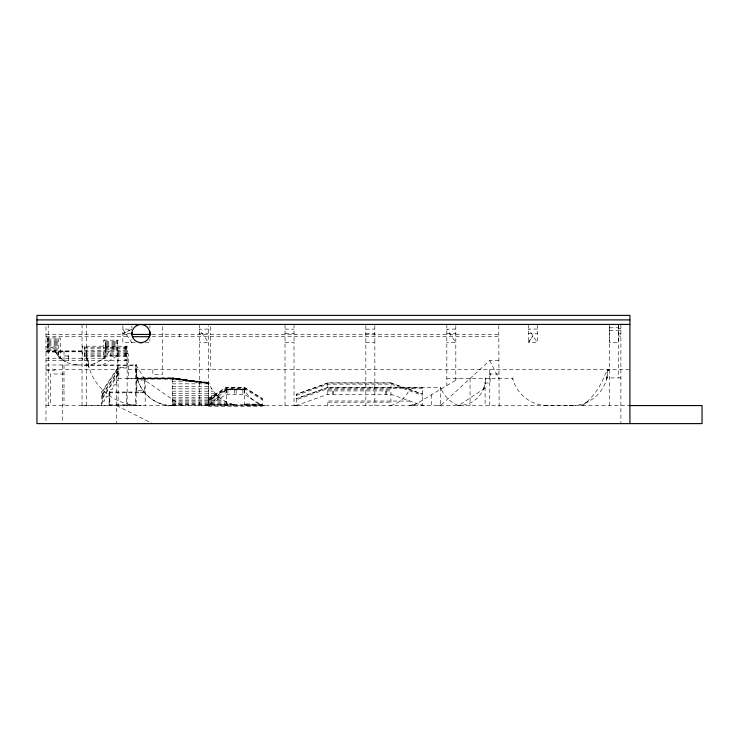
<?xml version="1.0" encoding="UTF-8"?>
<svg xmlns="http://www.w3.org/2000/svg" width="739" height="739" viewBox="0 0 739 739"><rect width="100%" height="100%" fill="white"/><g stroke="black" fill="none" stroke-linecap="round" stroke-linejoin="round"><path stroke-width="0.55" stroke-dasharray="3.69 2.77" d="M207.142 405.572L208.453 405.554L208.38 382.553L172.298 377.943L172.233 378.968L172.215 378.479M208.315 404.917L208.795 405.582L209.858 404.63L260.95 404.667L262.012 405.628C271.315 405.175 244.092 403.124 244.517 404.279L245.496 405.572L264.045 405.628M225.081 389.832L225.081 395.097M226.356 405.572L226.356 389.037L245.893 389.037L245.893 389.795L226.356 389.795L208.315 401.065M244.443 405.572L244.397 389.795A35.029 35.029 0 0 0 262.428 405.572L262.428 398.635L244.397 387.347L226.356 387.347L208.315 398.626L208.315 405.572L208.296 325.539M86.546 351.459L87.211 359.911L89.188 368.151M45.966 364.992L136.152 364.992C133.602 385.73 151.107 406.191 172.224 405.572M208.361 382.497L193.59 380.714L193.47 381.749L193.609 380.64L193.461 381.749L172.159 379.033L172.307 377.943L172.233 379.042M167.882 378.479C168.049 376.798 167.845 380.169 168.021 378.479M193.461 381.675L208.241 383.569L208.444 383.033L209.211 383.837C214.375 396.076 226.753 404.778 240.009 405.499L239.51 405.499L242.263 405.554L241.764 405.554M136.309 372.909L136.17 369.5M485.606 378.516L484.867 384.834L482.659 390.802M607.938 369.491L606.174 380.64M172.196 378.627L208.343 382.885L208.241 383.569M136.152 392.049L135.588 364.992L136.429 364.503L136.152 365.556L82.038 365.556M137.334 379.042L136.586 378.34L137.731 378.082M208.472 383.837L208.453 383.042L172.233 378.479L172.298 377.952L136.733 378.082L172.233 378.082L172.372 405.499L175.697 405.572M193.516 381.472L172.196 378.876L136.733 378.876L172.169 378.959L208.287 383.31M193.479 381.675L208.269 383.421M264.119 405.286L247.537 405.572L244.443 404.612L261.052 404.713L264.848 405.572M390.922 383.024L422.542 394.127L390.922 383.024L327.793 383.024L296.256 394.303L296.256 405.572L327.793 394.303L390.922 394.303L422.486 405.572L422.551 387.347L327.793 387.347M109.076 351.459L108.337 352.669A27.057 27.057 0 0 1 85.65 364.992M102.333 403.318L102.333 392.049L118.111 367.994M102.333 394.303L118.111 370.248M102.333 395.43L118.111 371.375M102.333 397.684L118.111 373.629M102.333 398.811L118.111 374.756M101.585 405.572L101.585 392.049L118.111 367.246L127.136 367.246M537.447 324.56L537.447 342.591L528.45 342.591L532.948 335.829L528.45 342.48M498.77 360.484L489.754 360.484L440.518 405.572L440.518 387.541L327.793 387.541L296.191 398.635L327.793 387.541M225.293 405.572L226.356 404.612L222.217 405.572M582.554 405.572L587.182 401.619M226.356 389.795L208.315 405.572L226.356 394.303L244.397 394.303L262.428 405.572L260.553 404.778M102.675 358.96L103.756 358.046L105.252 358.046M607.754 370.867L609.61 369.5A11.87 11.87 0 0 0 604.197 376.714A69.096 69.096 0 0 1 584.909 403.651M138.119 378.968C141.02 378.072 135.117 378.045 138.027 378.968M100.384 360.623L101.548 359.828M485.117 388.086L458.559 405.572A31.463 31.463 0 0 1 440.518 387.541L441.377 389.545M102.73 364.992L117.741 355.505M208.315 398.811L226.356 387.541L244.397 387.541L262.428 398.811M208.315 399.938L226.356 388.668L244.397 388.668L262.428 399.947M208.315 400.316L226.356 389.037M413.461 405.572L458.559 378.516M130.748 333.594L122.877 333.723L129.879 330.102M122.877 333.723L131.875 329.215L122.877 329.067M585.667 402.82L588.244 401.628M136.854 378.968C139.08 379.449 136.687 376.724 136.854 378.765M137.278 379.024L137.62 378.202M296.256 395.43L327.793 384.151L390.922 384.151L422.486 395.43M94.01 363.671L95.34 363.191M205.83 405.572L209.636 404.418M411.771 405.572L414.921 404.704M409.424 405.572L416.713 403.623M205.775 405.572L209.848 404.612L208.795 405.582L205.719 405.582L209.858 404.63L205.479 405.572M580.327 405.572L583.311 404.954M437.534 405.572L441.238 404.917M294.565 405.572L297.641 405.074M294.704 405.572L297.494 405.129M389.601 405.572L391.836 405.277M547.405 405.572L544.809 405.48A36.091 36.091 0 0 1 513.328 380.779L512.663 378.516L446.818 378.516M607.92 370.054C609.86 368.909 606.063 368.752 607.92 370.054A32.498 32.498 0 0 1 607.052 377.361M460.674 405.489L458.559 405.572A27.057 27.057 0 0 0 484.867 384.834M620.889 377.915L606.941 377.915A36.072 36.072 0 0 1 571.866 405.563L569.372 405.563L574.693 405.452M136.152 378.516L137.288 378.479L127.136 378.516M457.496 405.572L459.621 405.535M75.609 364.844L78.436 364.992M609.444 327.793L618.441 327.793M618.626 328.476L620.889 328.476M208.296 329.067L199.299 329.215L208.296 342.443L199.299 342.443M285.023 329.067L294.02 329.215M365.842 329.215L374.839 329.067M455.815 329.067L446.818 329.215L455.815 342.48L446.818 342.48M537.447 329.067L528.45 329.067L537.447 342.591M618.626 330.121L620.889 330.121M609.444 330.351L618.441 330.351M199.299 333.575L208.296 333.575M285.023 333.575L294.02 333.575M365.842 333.575L374.839 333.575M446.818 333.575L455.815 333.575M528.45 333.631L537.447 333.631M618.626 333.852L620.889 333.852M45.966 334.444L130.129 334.444M152.049 334.444L498.77 334.444M618.626 336.106L620.889 336.106M45.966 336.698L130.129 336.698M152.049 336.698L498.77 336.698M45.966 337.935L60.247 337.935L60.247 358.018L58.741 358.018L58.741 337.935M47.472 339.062L58.741 339.062M47.472 340.189L58.741 340.189M103.756 340.189L118.111 340.189L117.741 341.316M47.472 341.316L58.741 341.316M105.252 341.316L116.235 341.316M47.472 342.443L58.741 342.443M105.252 342.443L116.235 342.443M117.741 342.443L117.741 343.57M285.023 342.443L294.02 342.443L294.039 405.572M365.842 342.443L374.839 342.443L374.858 405.572M135.255 342.739L122.877 342.739L122.877 324.707M145.407 342.739L149.915 342.739L149.915 339.303M47.472 343.57L58.741 343.57M105.252 343.57L116.235 343.57M47.472 344.697L58.741 344.697M105.252 344.697L116.235 344.697M117.741 344.697L117.741 345.824M47.472 345.824L58.741 345.824M105.252 345.824L116.235 345.824M45.966 346.951L58.741 346.951M105.252 346.951L116.235 346.951M117.741 346.951L117.741 348.078M84.292 347.709L127.136 347.709M47.472 348.078L58.741 348.078M105.252 348.078L116.235 348.078M84.292 348.836L127.136 348.836M47.472 349.205L58.741 349.205M105.252 349.205L116.235 349.205M117.741 349.205L118.111 350.332M47.472 350.332L58.741 350.332M84.292 350.332L127.136 350.332M45.966 350.896L82.038 350.896M45.966 351.459L127.136 351.459M45.966 351.81L82.038 351.81M45.966 351.94L64.007 351.94M55.702 352.586L58.741 352.586M84.292 352.965L127.136 352.965M56.46 353.722L58.741 353.722M127.136 353.722L128.263 353.722L128.263 378.516M84.292 354.092L127.136 354.092M57.319 354.849L58.741 354.849M118.111 355.505L109.64 355.505C111.552 354.498 108.531 348.42 108.79 351.94M84.292 355.598L127.136 355.598M64.007 355.976L67.951 355.976M84.292 356.725L127.136 356.725M45.966 358.23L105.252 358.23L105.252 340.005L103.756 340.005L103.756 358.046M45.966 360.484L127.136 360.484M127.136 367.994L118.868 367.994L118.868 378.516M45.966 369.5L118.111 369.5M128.263 369.5L629.905 369.5M45.966 370.248L54.991 370.248L54.991 369.5M64.007 374.008L50.474 374.008L50.474 405.572M498.77 374.008L490.123 374.008L490.123 383.024L485.218 383.024M136.641 378.202L172.233 378.202L193.59 380.918M136.567 378.479L172.233 378.34L208.306 383.171M136.641 378.765L172.233 378.765M118.111 380.585L116.734 380.585L116.734 382.654L115.358 382.654L115.358 384.908L113.852 384.908L113.852 387.162L112.356 387.162L112.356 389.416L110.85 389.416L110.85 391.67L109.344 391.67L109.344 393.924L107.848 393.924L107.848 396.557L106.093 396.557L106.093 398.811L104.587 398.811L104.587 401.065L103.081 401.065L103.081 403.318L101.585 403.318M172.233 381.195L193.526 381.195M207.142 383.033L208.444 383.033M172.233 383.837L208.647 383.837M172.242 386.386L210.43 386.386M422.551 388.668L327.793 388.668L296.256 399.799L296.191 398.635M172.252 388.834L211.853 388.834M245.893 389.185L226.356 389.185L226.356 394.303M226.356 389.693L245.893 389.693M62.501 389.795L64.007 389.795M327.793 389.795L390.922 389.795M327.793 390.922L390.922 390.922M172.252 391.171L213.46 391.171M101.585 392.049L102.333 392.049M145.167 392.049L109.095 392.049L109.095 405.572M109.095 392.797L145.167 392.797M172.261 393.36L215.252 393.36M172.27 395.411L217.201 395.411M172.279 397.305L219.307 397.305M172.289 399.023L221.561 399.023M172.298 400.556L223.935 400.556M409.859 401.065L327.793 400.972L327.793 405.572M172.307 401.896L226.43 401.896M327.793 402.192L390.922 402.192M172.326 403.041L229.016 403.041M172.335 403.984L231.686 403.984M172.344 404.704L234.42 404.704M109.095 404.824L136.152 404.824M172.353 405.212L237.201 405.212M82.038 405.425L136.152 405.378M45.966 405.572L629.905 405.572M208.315 406.256L262.428 406.256M233.783 404.667L234.272 404.667M103.756 356.651L105.252 356.651M544.809 405.572L571.866 405.563M175.282 405.554L169.97 405.499A36.072 36.072 0 0 1 136.152 370.082M103.756 356.54L105.252 356.567M139.126 405.517L141.278 405.572L132.05 404.88M193.6 380.807L172.233 377.943M136.152 365.556L135.588 364.992M117.741 340.189L117.741 378.516L176.63 378.516L208.324 383.033L209.211 383.837M261.486 405.175L264.109 405.572M421.184 405.111L424.177 405.572M420.389 404.824L424.62 405.572M485.043 383.559C487.232 383.024 483.639 381.786 485.043 383.559L485.117 405.572M179.891 404.63L183.115 405.572M244.517 404.279L247.611 405.231M116.577 405.572L151.615 423.096M66.159 362.045L62.547 359.828M181.24 405.572L145.666 380.77L136.152 364.992L136.152 405.905M61.42 358.969L57.42 354.979L54.871 350.933A6.688 6.688 0 0 0 50.474 346.951M250.521 397.887L252.017 399.272M122.877 329.215L131.875 342.739L131.875 339.303M208.296 383.024L208.758 383.837M489.754 360.484L498.77 378.516M499.139 406.533L498.77 325.539M327.793 383.024L296.256 394.303M620.889 324.412L620.889 423.613M618.626 325.539L618.626 377.915M618.441 324.495L618.441 342.536L609.444 342.536L609.444 324.495M609.61 324.412L609.61 405.572M528.45 324.56L528.45 342.591M489.754 369.5L489.754 405.572M470.059 378.516L470.059 405.572M455.815 325.557L455.815 380.16M446.818 324.439L446.818 385.564M431.502 394.755L431.502 405.572M386.414 390.922L386.414 394.303M385.278 390.922L385.278 394.303M374.839 325.539L374.839 342.443M365.842 325.539L365.842 405.572M333.428 390.922L333.428 394.303M332.301 390.922L332.301 394.303M327.793 394.303L327.793 382.839L390.922 382.839L390.922 405.572L392.742 404.981A29.44 29.44 0 0 0 408.473 391.531A14.66 14.66 0 0 1 413.461 387.541M294.02 324.412L294.02 342.739M285.023 324.412L285.023 405.572M244.397 387.347L244.397 388.668M244.397 389.795L244.397 394.303M242.891 389.795L242.891 394.303M236.129 389.795L236.129 394.303M234.623 389.795L234.623 394.303M227.861 389.795L227.861 394.303M226.356 387.347L226.356 388.668M218.615 394.635L218.615 399.143M217.34 395.43L217.34 399.938M210.864 399.466L210.864 403.984M210.393 326.638L210.393 334.444M210.393 336.698L210.393 369.5M209.59 400.27L209.59 404.778M199.299 324.412L199.299 405.572M179.54 334.444L179.54 336.698M162.432 326.638L162.432 374.35L152.89 374.35L152.89 369.5M149.915 325.557L149.915 327.848M145.167 378.516L145.167 405.572M140.659 392.049L140.659 392.797M135.403 392.049L135.403 404.824M131.875 325.816L131.875 328.088M131.644 392.049L131.644 392.797M127.136 405.572L127.136 346.203L82.417 346.203L82.417 360.484M126.969 360.484L126.969 365.556M126.757 346.203L126.757 360.484M126.6 392.049L126.6 405.572M125.63 346.203L125.63 360.484M124.882 346.203L124.882 360.484M118.111 351.459L118.111 405.572M116.577 369.5L116.577 423.613M116.235 340.189L116.235 351.459M109.852 392.049L109.852 405.572M109.631 392.049L109.631 405.572M88.458 360.484L88.458 365.556M86.546 324.412L86.546 352.965M86.546 354.092L86.546 355.598M86.546 356.725L86.546 405.572M84.292 346.203L84.292 360.484M82.038 324.412L82.038 405.572M68.515 356.54L68.515 360.484M64.007 350.896L64.007 360.484M64.007 364.992L64.007 405.572M62.501 364.992L62.501 423.613M48.22 324.412L48.22 405.572M47.472 337.935L47.472 351.459M45.966 326.638L45.966 423.613M77.022 364.955A27.057 27.057 0 0 1 55.758 352.688M136.262 405.397A54.113 54.113 0 0 1 86.712 355.699M170.672 378.34L170.709 378.968L170.672 378.34M165.12 378.34L165.231 379.042L165.12 378.34M162.395 378.34L162.552 379.042L162.395 378.34M159.744 378.34C159.883 380.345 160.418 376.982 159.744 378.34M157.158 378.34C157.37 380.336 157.943 377.01 157.158 378.34M154.673 378.34C154.922 380.345 155.569 377.001 154.673 378.34M152.289 378.34C152.539 380.354 153.37 377.001 152.289 378.34M150.026 378.34C150.396 380.382 151.116 376.955 150.026 378.34M147.911 378.34C148.29 380.4 149.139 376.936 147.911 378.34M145.952 378.34C146.636 378.867 146.691 378.386 145.952 378.34M144.123 378.34C144.632 380.437 145.472 376.881 144.123 378.34M512.118 378.386C512.857 380.52 513.753 376.825 512.118 378.386M142.488 378.34C143.033 380.446 143.911 376.862 142.488 378.34M141.038 378.34C141.583 380.465 142.562 376.853 141.038 378.34M139.782 378.34C136.724 378.83 142.599 378.368 139.782 378.34M54.51 351.321C55.203 353.473 56.182 349.796 54.51 351.321M485.07 378.368C485.754 380.53 486.742 376.853 485.07 378.368M489.578 373.86C490.262 376.012 491.25 372.345 489.578 373.86M606.396 377.768C607.089 379.92 608.068 376.243 606.396 377.768M68.699 355.782L67.951 355.782L67.951 356.54L68.699 356.54L68.699 355.782M144.493 380.022L136.826 380.022L136.826 390.543L144.493 390.543L144.493 380.022"/><path stroke-width="1.11" d="M36.95 319.904L629.905 319.904M36.95 324.412L629.905 324.412M132.438 334.444L150.895 334.444M132.438 336.698L149.74 336.698M139.763 342.739L142.027 342.739M629.905 405.572L702.05 405.572L702.05 423.613L36.95 423.613L36.95 315.387L629.905 315.387L629.905 423.613M149.915 331.284L149.915 335.866M131.875 332.485L131.875 334.85M136.382 325.76L134.516 327.201A9.016 9.016 0 0 0 134.516 339.949L136.382 341.381A9.016 9.016 0 0 0 145.407 341.381L147.273 339.949A9.016 9.016 0 0 0 147.273 327.201L145.407 325.76A9.016 9.016 0 0 0 136.382 325.76"/></g></svg>
